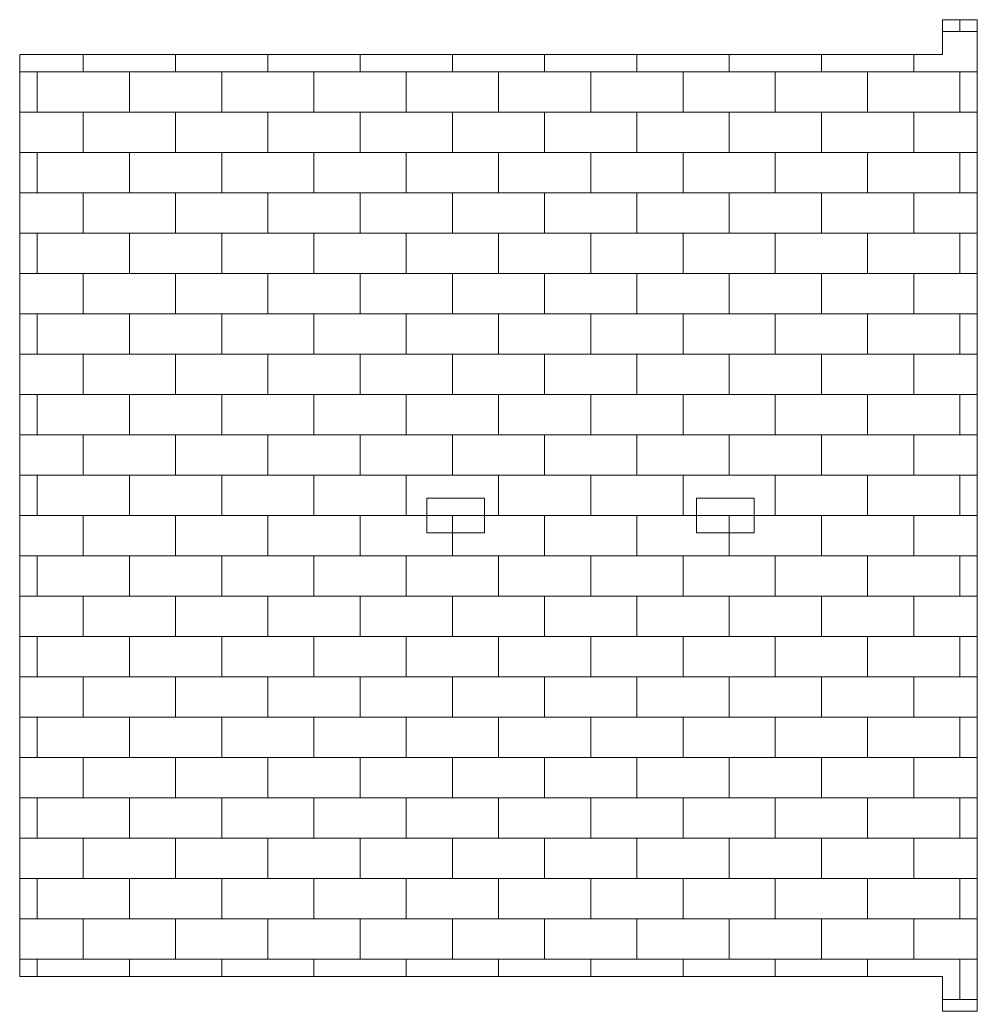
# Model space of a CAD drawing. Header units: millimetres. Extents: x 170 to 862, y -190 to 818.
# Drawn here: x 779 to 862, y -82.6 to 3.4 of the extents above; entities that cross this region are included whole.
import ezdxf

# ---------------------------------------------------------------- set-up
doc = ezdxf.new("R2010")
doc.units = ezdxf.units.MM
doc.header["$MEASUREMENT"] = 0
doc.layers.add('layer 1', color=7, linetype='Continuous')

msp = doc.modelspace()

# ---------------------------------------------------------------- linework, layer by layer
at = {"layer": 'layer 1', "color": 250, "lineweight": 9}
for points, knots in [([(858.9786, 0.4197), (858.9786, 0.4197), (778.9786, 0.4197), (778.9786, 0.4197), (778.9786, 0.4197), (778.9786, 0.4197), (778.9786, -79.5803), (778.9786, -79.5803), (778.9786, -79.5803), (778.9786, -79.5803), (858.9786, -79.5803), (858.9786, -79.5803), (858.9786, -79.5803), (858.9786, -79.5803), (858.9786, -82.5803), (858.9786, -82.5803), (858.9786, -82.5803), (858.9786, -82.5803), (861.9786, -82.5803), (861.9786, -82.5803), (861.9786, -82.5803), (861.9786, -82.5803), (861.9786, -79.5803), (861.9786, -79.5803), (861.9786, -79.5803), (861.9786, -79.5803), (861.9786, 0.4197), (861.9786, 0.4197), (861.9786, 0.4197), (861.9786, 0.4197), (861.9786, 3.4197), (861.9786, 3.4197), (861.9786, 3.4197), (861.9786, 3.4197), (858.9786, 3.4197), (858.9786, 3.4197), (858.9786, 3.4197), (858.9786, 3.4197), (858.9786, 0.4197), (858.9786, 0.4197)], [0, 0, 0, 0, 0.0909091, 0.0909091, 0.0909091, 0.0909091, 0.1818182, 0.1818182, 0.1818182, 0.1818182, 0.2727273, 0.2727273, 0.2727273, 0.2727273, 0.3636364, 0.3636364, 0.3636364, 0.3636364, 0.4545455, 0.4545455, 0.4545455, 0.4545455, 0.5454545, 0.5454545, 0.5454545, 0.5454545, 0.6363636, 0.6363636, 0.6363636, 0.6363636, 0.7272727, 0.7272727, 0.7272727, 0.7272727, 0.8181818, 0.8181818, 0.8181818, 0.8181818, 1, 1, 1, 1]), ([(814.2519, -38.0803), (814.2519, -38.0803), (819.2519, -38.0803), (819.2519, -38.0803), (819.2519, -38.0803), (819.2519, -38.0803), (819.2519, -41.0803), (819.2519, -41.0803), (819.2519, -41.0803), (819.2519, -41.0803), (814.2519, -41.0803), (814.2519, -41.0803), (814.2519, -41.0803), (814.2519, -41.0803), (814.2519, -38.0803), (814.2519, -38.0803)], [0, 0, 0, 0, 0.2, 0.2, 0.2, 0.2, 0.4, 0.4, 0.4, 0.4, 0.6, 0.6, 0.6, 0.6, 1, 1, 1, 1]), ([(837.6386, -38.0803), (837.6386, -38.0803), (842.6386, -38.0803), (842.6386, -38.0803), (842.6386, -38.0803), (842.6386, -38.0803), (842.6386, -41.0803), (842.6386, -41.0803), (842.6386, -41.0803), (842.6386, -41.0803), (837.6386, -41.0803), (837.6386, -41.0803), (837.6386, -41.0803), (837.6386, -41.0803), (837.6386, -38.0803), (837.6386, -38.0803)], [0, 0, 0, 0, 0.2, 0.2, 0.2, 0.2, 0.4, 0.4, 0.4, 0.4, 0.6, 0.6, 0.6, 0.6, 1, 1, 1, 1])]:
    msp.add_open_spline(points, degree=3, knots=knots, dxfattribs=at)
at = {"layer": 'layer 1', "color": 242, "lineweight": 9}
for points in [[(860.4786, 3.4197), (860.4786, 3.4197), (860.4786, 2.4197), (860.4786, 2.4197)], [(858.9786, 2.4197), (858.9786, 2.4197), (861.9786, 2.4197), (861.9786, 2.4197)], [(784.4787, 0.4197), (784.4787, 0.4197), (784.4787, -1.0803), (784.4787, -1.0803)], [(792.4787, -1.0803), (792.4787, -1.0803), (792.4787, 0.4197), (792.4787, 0.4197)], [(800.4787, 0.4197), (800.4787, 0.4197), (800.4787, -1.0803), (800.4787, -1.0803)], [(808.4787, -1.0803), (808.4787, -1.0803), (808.4787, 0.4197), (808.4787, 0.4197)], [(816.4787, 0.4197), (816.4787, 0.4197), (816.4787, -1.0803), (816.4787, -1.0803)], [(824.4787, -1.0803), (824.4787, -1.0803), (824.4787, 0.4197), (824.4787, 0.4197)], [(832.4787, 0.4197), (832.4787, 0.4197), (832.4787, -1.0803), (832.4787, -1.0803)], [(840.4787, -1.0803), (840.4787, -1.0803), (840.4787, 0.4197), (840.4787, 0.4197)], [(848.4787, 0.4197), (848.4787, 0.4197), (848.4787, -1.0803), (848.4787, -1.0803)], [(856.4787, -1.0803), (856.4787, -1.0803), (856.4787, 0.4197), (856.4787, 0.4197)], [(778.9786, -1.0803), (778.9786, -1.0803), (861.9786, -1.0803), (861.9786, -1.0803)], [(780.4786, -1.0803), (780.4786, -1.0803), (780.4786, -4.5803), (780.4786, -4.5803)], [(788.4786, -4.5803), (788.4786, -4.5803), (788.4786, -1.0803), (788.4786, -1.0803)], [(796.4786, -1.0803), (796.4786, -1.0803), (796.4786, -4.5803), (796.4786, -4.5803)], [(804.4786, -4.5803), (804.4786, -4.5803), (804.4786, -1.0803), (804.4786, -1.0803)], [(812.4786, -1.0803), (812.4786, -1.0803), (812.4786, -4.5803), (812.4786, -4.5803)], [(820.4786, -4.5803), (820.4786, -4.5803), (820.4786, -1.0803), (820.4786, -1.0803)], [(828.4786, -1.0803), (828.4786, -1.0803), (828.4786, -4.5803), (828.4786, -4.5803)], [(836.4786, -4.5803), (836.4786, -4.5803), (836.4786, -1.0803), (836.4786, -1.0803)], [(844.4786, -1.0803), (844.4786, -1.0803), (844.4786, -4.5803), (844.4786, -4.5803)], [(852.4786, -4.5803), (852.4786, -4.5803), (852.4786, -1.0803), (852.4786, -1.0803)], [(860.4786, -1.0803), (860.4786, -1.0803), (860.4786, -4.5803), (860.4786, -4.5803)], [(778.9786, -4.5803), (778.9786, -4.5803), (861.9786, -4.5803), (861.9786, -4.5803)], [(784.4787, -4.5803), (784.4787, -4.5803), (784.4787, -8.0803), (784.4787, -8.0803)], [(792.4787, -8.0803), (792.4787, -8.0803), (792.4787, -4.5803), (792.4787, -4.5803)], [(800.4787, -4.5803), (800.4787, -4.5803), (800.4787, -8.0803), (800.4787, -8.0803)], [(808.4787, -8.0803), (808.4787, -8.0803), (808.4787, -4.5803), (808.4787, -4.5803)], [(816.4787, -4.5803), (816.4787, -4.5803), (816.4787, -8.0803), (816.4787, -8.0803)], [(824.4787, -8.0803), (824.4787, -8.0803), (824.4787, -4.5803), (824.4787, -4.5803)], [(832.4787, -4.5803), (832.4787, -4.5803), (832.4787, -8.0803), (832.4787, -8.0803)], [(840.4787, -8.0803), (840.4787, -8.0803), (840.4787, -4.5803), (840.4787, -4.5803)], [(848.4787, -4.5803), (848.4787, -4.5803), (848.4787, -8.0803), (848.4787, -8.0803)], [(856.4787, -8.0803), (856.4787, -8.0803), (856.4787, -4.5803), (856.4787, -4.5803)], [(778.9786, -8.0803), (778.9786, -8.0803), (861.9786, -8.0803), (861.9786, -8.0803)], [(780.4786, -8.0803), (780.4786, -8.0803), (780.4786, -11.5803), (780.4786, -11.5803)], [(788.4786, -11.5803), (788.4786, -11.5803), (788.4786, -8.0803), (788.4786, -8.0803)], [(796.4786, -8.0803), (796.4786, -8.0803), (796.4786, -11.5803), (796.4786, -11.5803)], [(804.4786, -11.5803), (804.4786, -11.5803), (804.4786, -8.0803), (804.4786, -8.0803)], [(812.4786, -8.0803), (812.4786, -8.0803), (812.4786, -11.5803), (812.4786, -11.5803)], [(820.4786, -11.5803), (820.4786, -11.5803), (820.4786, -8.0803), (820.4786, -8.0803)], [(828.4786, -8.0803), (828.4786, -8.0803), (828.4786, -11.5803), (828.4786, -11.5803)], [(836.4786, -11.5803), (836.4786, -11.5803), (836.4786, -8.0803), (836.4786, -8.0803)], [(844.4786, -8.0803), (844.4786, -8.0803), (844.4786, -11.5803), (844.4786, -11.5803)], [(852.4786, -11.5803), (852.4786, -11.5803), (852.4786, -8.0803), (852.4786, -8.0803)], [(860.4786, -8.0803), (860.4786, -8.0803), (860.4786, -11.5803), (860.4786, -11.5803)], [(778.9786, -11.5803), (778.9786, -11.5803), (861.9786, -11.5803), (861.9786, -11.5803)], [(784.4787, -11.5803), (784.4787, -11.5803), (784.4787, -15.0803), (784.4787, -15.0803)], [(792.4787, -15.0803), (792.4787, -15.0803), (792.4787, -11.5803), (792.4787, -11.5803)], [(800.4787, -11.5803), (800.4787, -11.5803), (800.4787, -15.0803), (800.4787, -15.0803)], [(808.4787, -15.0803), (808.4787, -15.0803), (808.4787, -11.5803), (808.4787, -11.5803)], [(816.4787, -11.5803), (816.4787, -11.5803), (816.4787, -15.0803), (816.4787, -15.0803)], [(824.4787, -15.0803), (824.4787, -15.0803), (824.4787, -11.5803), (824.4787, -11.5803)], [(832.4787, -11.5803), (832.4787, -11.5803), (832.4787, -15.0803), (832.4787, -15.0803)], [(840.4787, -15.0803), (840.4787, -15.0803), (840.4787, -11.5803), (840.4787, -11.5803)], [(848.4787, -11.5803), (848.4787, -11.5803), (848.4787, -15.0803), (848.4787, -15.0803)], [(856.4787, -15.0803), (856.4787, -15.0803), (856.4787, -11.5803), (856.4787, -11.5803)], [(778.9786, -15.0803), (778.9786, -15.0803), (861.9786, -15.0803), (861.9786, -15.0803)], [(780.4786, -15.0803), (780.4786, -15.0803), (780.4786, -18.5803), (780.4786, -18.5803)], [(788.4786, -18.5803), (788.4786, -18.5803), (788.4786, -15.0803), (788.4786, -15.0803)], [(796.4786, -15.0803), (796.4786, -15.0803), (796.4786, -18.5803), (796.4786, -18.5803)], [(804.4786, -18.5803), (804.4786, -18.5803), (804.4786, -15.0803), (804.4786, -15.0803)], [(812.4786, -15.0803), (812.4786, -15.0803), (812.4786, -18.5803), (812.4786, -18.5803)], [(820.4786, -18.5803), (820.4786, -18.5803), (820.4786, -15.0803), (820.4786, -15.0803)], [(828.4786, -15.0803), (828.4786, -15.0803), (828.4786, -18.5803), (828.4786, -18.5803)], [(836.4786, -18.5803), (836.4786, -18.5803), (836.4786, -15.0803), (836.4786, -15.0803)], [(844.4786, -15.0803), (844.4786, -15.0803), (844.4786, -18.5803), (844.4786, -18.5803)], [(852.4786, -18.5803), (852.4786, -18.5803), (852.4786, -15.0803), (852.4786, -15.0803)], [(860.4786, -15.0803), (860.4786, -15.0803), (860.4786, -18.5803), (860.4786, -18.5803)], [(778.9786, -18.5803), (778.9786, -18.5803), (861.9786, -18.5803), (861.9786, -18.5803)], [(784.4787, -18.5803), (784.4787, -18.5803), (784.4787, -22.0803), (784.4787, -22.0803)], [(792.4787, -22.0803), (792.4787, -22.0803), (792.4787, -18.5803), (792.4787, -18.5803)], [(800.4787, -18.5803), (800.4787, -18.5803), (800.4787, -22.0803), (800.4787, -22.0803)], [(808.4787, -22.0803), (808.4787, -22.0803), (808.4787, -18.5803), (808.4787, -18.5803)], [(816.4787, -18.5803), (816.4787, -18.5803), (816.4787, -22.0803), (816.4787, -22.0803)], [(824.4787, -22.0803), (824.4787, -22.0803), (824.4787, -18.5803), (824.4787, -18.5803)], [(832.4787, -18.5803), (832.4787, -18.5803), (832.4787, -22.0803), (832.4787, -22.0803)], [(840.4787, -22.0803), (840.4787, -22.0803), (840.4787, -18.5803), (840.4787, -18.5803)], [(848.4787, -18.5803), (848.4787, -18.5803), (848.4787, -22.0803), (848.4787, -22.0803)], [(856.4787, -22.0803), (856.4787, -22.0803), (856.4787, -18.5803), (856.4787, -18.5803)], [(778.9786, -22.0803), (778.9786, -22.0803), (861.9786, -22.0803), (861.9786, -22.0803)], [(780.4786, -22.0803), (780.4786, -22.0803), (780.4786, -25.5803), (780.4786, -25.5803)], [(788.4786, -25.5803), (788.4786, -25.5803), (788.4786, -22.0803), (788.4786, -22.0803)], [(796.4786, -22.0803), (796.4786, -22.0803), (796.4786, -25.5803), (796.4786, -25.5803)], [(804.4786, -25.5803), (804.4786, -25.5803), (804.4786, -22.0803), (804.4786, -22.0803)], [(812.4786, -22.0803), (812.4786, -22.0803), (812.4786, -25.5803), (812.4786, -25.5803)], [(820.4786, -25.5803), (820.4786, -25.5803), (820.4786, -22.0803), (820.4786, -22.0803)], [(828.4786, -22.0803), (828.4786, -22.0803), (828.4786, -25.5803), (828.4786, -25.5803)], [(836.4786, -25.5803), (836.4786, -25.5803), (836.4786, -22.0803), (836.4786, -22.0803)], [(844.4786, -22.0803), (844.4786, -22.0803), (844.4786, -25.5803), (844.4786, -25.5803)], [(852.4786, -25.5803), (852.4786, -25.5803), (852.4786, -22.0803), (852.4786, -22.0803)], [(860.4786, -22.0803), (860.4786, -22.0803), (860.4786, -25.5803), (860.4786, -25.5803)], [(778.9786, -25.5803), (778.9786, -25.5803), (861.9786, -25.5803), (861.9786, -25.5803)], [(784.4787, -25.5803), (784.4787, -25.5803), (784.4787, -29.0803), (784.4787, -29.0803)], [(792.4787, -29.0803), (792.4787, -29.0803), (792.4787, -25.5803), (792.4787, -25.5803)], [(800.4787, -25.5803), (800.4787, -25.5803), (800.4787, -29.0803), (800.4787, -29.0803)], [(808.4787, -29.0803), (808.4787, -29.0803), (808.4787, -25.5803), (808.4787, -25.5803)], [(816.4787, -25.5803), (816.4787, -25.5803), (816.4787, -29.0803), (816.4787, -29.0803)], [(824.4787, -29.0803), (824.4787, -29.0803), (824.4787, -25.5803), (824.4787, -25.5803)], [(832.4787, -25.5803), (832.4787, -25.5803), (832.4787, -29.0803), (832.4787, -29.0803)], [(840.4787, -29.0803), (840.4787, -29.0803), (840.4787, -25.5803), (840.4787, -25.5803)], [(848.4787, -25.5803), (848.4787, -25.5803), (848.4787, -29.0803), (848.4787, -29.0803)], [(856.4787, -29.0803), (856.4787, -29.0803), (856.4787, -25.5803), (856.4787, -25.5803)], [(778.9786, -29.0803), (778.9786, -29.0803), (861.9786, -29.0803), (861.9786, -29.0803)], [(780.4786, -29.0803), (780.4786, -29.0803), (780.4786, -32.5803), (780.4786, -32.5803)], [(788.4786, -32.5803), (788.4786, -32.5803), (788.4786, -29.0803), (788.4786, -29.0803)], [(796.4786, -29.0803), (796.4786, -29.0803), (796.4786, -32.5803), (796.4786, -32.5803)], [(804.4786, -32.5803), (804.4786, -32.5803), (804.4786, -29.0803), (804.4786, -29.0803)], [(812.4786, -29.0803), (812.4786, -29.0803), (812.4786, -32.5803), (812.4786, -32.5803)], [(820.4786, -32.5803), (820.4786, -32.5803), (820.4786, -29.0803), (820.4786, -29.0803)], [(828.4786, -29.0803), (828.4786, -29.0803), (828.4786, -32.5803), (828.4786, -32.5803)], [(836.4786, -32.5803), (836.4786, -32.5803), (836.4786, -29.0803), (836.4786, -29.0803)], [(844.4786, -29.0803), (844.4786, -29.0803), (844.4786, -32.5803), (844.4786, -32.5803)], [(852.4786, -32.5803), (852.4786, -32.5803), (852.4786, -29.0803), (852.4786, -29.0803)], [(860.4786, -29.0803), (860.4786, -29.0803), (860.4786, -32.5803), (860.4786, -32.5803)], [(778.9786, -32.5803), (778.9786, -32.5803), (861.9786, -32.5803), (861.9786, -32.5803)], [(784.4787, -32.5803), (784.4787, -32.5803), (784.4787, -36.0803), (784.4787, -36.0803)], [(792.4787, -36.0803), (792.4787, -36.0803), (792.4787, -32.5803), (792.4787, -32.5803)], [(800.4787, -32.5803), (800.4787, -32.5803), (800.4787, -36.0803), (800.4787, -36.0803)], [(808.4787, -36.0803), (808.4787, -36.0803), (808.4787, -32.5803), (808.4787, -32.5803)], [(816.4787, -32.5803), (816.4787, -32.5803), (816.4787, -36.0803), (816.4787, -36.0803)], [(824.4787, -36.0803), (824.4787, -36.0803), (824.4787, -32.5803), (824.4787, -32.5803)], [(832.4787, -32.5803), (832.4787, -32.5803), (832.4787, -36.0803), (832.4787, -36.0803)], [(840.4787, -36.0803), (840.4787, -36.0803), (840.4787, -32.5803), (840.4787, -32.5803)], [(848.4787, -32.5803), (848.4787, -32.5803), (848.4787, -36.0803), (848.4787, -36.0803)], [(856.4787, -36.0803), (856.4787, -36.0803), (856.4787, -32.5803), (856.4787, -32.5803)], [(778.9786, -36.0803), (778.9786, -36.0803), (861.9786, -36.0803), (861.9786, -36.0803)], [(780.4786, -36.0803), (780.4786, -36.0803), (780.4786, -39.5803), (780.4786, -39.5803)], [(788.4786, -39.5803), (788.4786, -39.5803), (788.4786, -36.0803), (788.4786, -36.0803)], [(796.4786, -36.0803), (796.4786, -36.0803), (796.4786, -39.5803), (796.4786, -39.5803)], [(804.4786, -39.5803), (804.4786, -39.5803), (804.4786, -36.0803), (804.4786, -36.0803)], [(812.4786, -36.0803), (812.4786, -36.0803), (812.4786, -39.5803), (812.4786, -39.5803)], [(820.4786, -39.5803), (820.4786, -39.5803), (820.4786, -36.0803), (820.4786, -36.0803)], [(828.4786, -36.0803), (828.4786, -36.0803), (828.4786, -39.5803), (828.4786, -39.5803)], [(836.4786, -39.5803), (836.4786, -39.5803), (836.4786, -36.0803), (836.4786, -36.0803)], [(844.4786, -36.0803), (844.4786, -36.0803), (844.4786, -39.5803), (844.4786, -39.5803)], [(852.4786, -39.5803), (852.4786, -39.5803), (852.4786, -36.0803), (852.4786, -36.0803)], [(860.4786, -36.0803), (860.4786, -36.0803), (860.4786, -39.5803), (860.4786, -39.5803)], [(778.9786, -39.5803), (778.9786, -39.5803), (861.9786, -39.5803), (861.9786, -39.5803)], [(784.4787, -39.5803), (784.4787, -39.5803), (784.4787, -43.0803), (784.4787, -43.0803)], [(792.4787, -43.0803), (792.4787, -43.0803), (792.4787, -39.5803), (792.4787, -39.5803)], [(800.4787, -39.5803), (800.4787, -39.5803), (800.4787, -43.0803), (800.4787, -43.0803)], [(808.4787, -43.0803), (808.4787, -43.0803), (808.4787, -39.5803), (808.4787, -39.5803)], [(816.4787, -39.5803), (816.4787, -39.5803), (816.4787, -43.0803), (816.4787, -43.0803)], [(824.4787, -43.0803), (824.4787, -43.0803), (824.4787, -39.5803), (824.4787, -39.5803)], [(832.4787, -39.5803), (832.4787, -39.5803), (832.4787, -43.0803), (832.4787, -43.0803)], [(840.4787, -43.0803), (840.4787, -43.0803), (840.4787, -39.5803), (840.4787, -39.5803)], [(848.4787, -39.5803), (848.4787, -39.5803), (848.4787, -43.0803), (848.4787, -43.0803)], [(856.4787, -43.0803), (856.4787, -43.0803), (856.4787, -39.5803), (856.4787, -39.5803)], [(778.9786, -43.0803), (778.9786, -43.0803), (861.9786, -43.0803), (861.9786, -43.0803)], [(780.4786, -43.0803), (780.4786, -43.0803), (780.4786, -46.5803), (780.4786, -46.5803)], [(788.4786, -46.5803), (788.4786, -46.5803), (788.4786, -43.0803), (788.4786, -43.0803)], [(796.4786, -43.0803), (796.4786, -43.0803), (796.4786, -46.5803), (796.4786, -46.5803)], [(804.4786, -46.5803), (804.4786, -46.5803), (804.4786, -43.0803), (804.4786, -43.0803)], [(812.4786, -43.0803), (812.4786, -43.0803), (812.4786, -46.5803), (812.4786, -46.5803)], [(820.4786, -46.5803), (820.4786, -46.5803), (820.4786, -43.0803), (820.4786, -43.0803)], [(828.4786, -43.0803), (828.4786, -43.0803), (828.4786, -46.5803), (828.4786, -46.5803)], [(836.4786, -46.5803), (836.4786, -46.5803), (836.4786, -43.0803), (836.4786, -43.0803)], [(844.4786, -43.0803), (844.4786, -43.0803), (844.4786, -46.5803), (844.4786, -46.5803)], [(852.4786, -46.5803), (852.4786, -46.5803), (852.4786, -43.0803), (852.4786, -43.0803)], [(860.4786, -43.0803), (860.4786, -43.0803), (860.4786, -46.5803), (860.4786, -46.5803)], [(778.9786, -46.5803), (778.9786, -46.5803), (861.9786, -46.5803), (861.9786, -46.5803)], [(784.4787, -46.5803), (784.4787, -46.5803), (784.4787, -50.0803), (784.4787, -50.0803)], [(792.4787, -50.0803), (792.4787, -50.0803), (792.4787, -46.5803), (792.4787, -46.5803)], [(800.4787, -46.5803), (800.4787, -46.5803), (800.4787, -50.0803), (800.4787, -50.0803)], [(808.4787, -50.0803), (808.4787, -50.0803), (808.4787, -46.5803), (808.4787, -46.5803)], [(816.4787, -46.5803), (816.4787, -46.5803), (816.4787, -50.0803), (816.4787, -50.0803)], [(824.4787, -50.0803), (824.4787, -50.0803), (824.4787, -46.5803), (824.4787, -46.5803)], [(832.4787, -46.5803), (832.4787, -46.5803), (832.4787, -50.0803), (832.4787, -50.0803)], [(840.4787, -50.0803), (840.4787, -50.0803), (840.4787, -46.5803), (840.4787, -46.5803)], [(848.4787, -46.5803), (848.4787, -46.5803), (848.4787, -50.0803), (848.4787, -50.0803)], [(856.4787, -50.0803), (856.4787, -50.0803), (856.4787, -46.5803), (856.4787, -46.5803)], [(778.9786, -50.0803), (778.9786, -50.0803), (861.9786, -50.0803), (861.9786, -50.0803)], [(780.4786, -50.0803), (780.4786, -50.0803), (780.4786, -53.5803), (780.4786, -53.5803)], [(788.4786, -53.5803), (788.4786, -53.5803), (788.4786, -50.0803), (788.4786, -50.0803)], [(796.4786, -50.0803), (796.4786, -50.0803), (796.4786, -53.5803), (796.4786, -53.5803)], [(804.4786, -53.5803), (804.4786, -53.5803), (804.4786, -50.0803), (804.4786, -50.0803)], [(812.4786, -50.0803), (812.4786, -50.0803), (812.4786, -53.5803), (812.4786, -53.5803)], [(820.4786, -53.5803), (820.4786, -53.5803), (820.4786, -50.0803), (820.4786, -50.0803)], [(828.4786, -50.0803), (828.4786, -50.0803), (828.4786, -53.5803), (828.4786, -53.5803)], [(836.4786, -53.5803), (836.4786, -53.5803), (836.4786, -50.0803), (836.4786, -50.0803)], [(844.4786, -50.0803), (844.4786, -50.0803), (844.4786, -53.5803), (844.4786, -53.5803)], [(852.4786, -53.5803), (852.4786, -53.5803), (852.4786, -50.0803), (852.4786, -50.0803)], [(860.4786, -50.0803), (860.4786, -50.0803), (860.4786, -53.5803), (860.4786, -53.5803)], [(778.9786, -53.5803), (778.9786, -53.5803), (861.9786, -53.5803), (861.9786, -53.5803)], [(784.4787, -53.5803), (784.4787, -53.5803), (784.4787, -57.0803), (784.4787, -57.0803)], [(792.4787, -57.0803), (792.4787, -57.0803), (792.4787, -53.5803), (792.4787, -53.5803)], [(800.4787, -53.5803), (800.4787, -53.5803), (800.4787, -57.0803), (800.4787, -57.0803)], [(808.4787, -57.0803), (808.4787, -57.0803), (808.4787, -53.5803), (808.4787, -53.5803)], [(816.4787, -53.5803), (816.4787, -53.5803), (816.4787, -57.0803), (816.4787, -57.0803)], [(824.4787, -57.0803), (824.4787, -57.0803), (824.4787, -53.5803), (824.4787, -53.5803)], [(832.4787, -53.5803), (832.4787, -53.5803), (832.4787, -57.0803), (832.4787, -57.0803)], [(840.4787, -57.0803), (840.4787, -57.0803), (840.4787, -53.5803), (840.4787, -53.5803)], [(848.4787, -53.5803), (848.4787, -53.5803), (848.4787, -57.0803), (848.4787, -57.0803)], [(856.4787, -57.0803), (856.4787, -57.0803), (856.4787, -53.5803), (856.4787, -53.5803)], [(778.9786, -57.0803), (778.9786, -57.0803), (861.9786, -57.0803), (861.9786, -57.0803)], [(780.4786, -57.0803), (780.4786, -57.0803), (780.4786, -60.5803), (780.4786, -60.5803)], [(788.4786, -60.5803), (788.4786, -60.5803), (788.4786, -57.0803), (788.4786, -57.0803)], [(796.4786, -57.0803), (796.4786, -57.0803), (796.4786, -60.5803), (796.4786, -60.5803)], [(804.4786, -60.5803), (804.4786, -60.5803), (804.4786, -57.0803), (804.4786, -57.0803)], [(812.4786, -57.0803), (812.4786, -57.0803), (812.4786, -60.5803), (812.4786, -60.5803)], [(820.4786, -60.5803), (820.4786, -60.5803), (820.4786, -57.0803), (820.4786, -57.0803)], [(828.4786, -57.0803), (828.4786, -57.0803), (828.4786, -60.5803), (828.4786, -60.5803)], [(836.4786, -60.5803), (836.4786, -60.5803), (836.4786, -57.0803), (836.4786, -57.0803)], [(844.4786, -57.0803), (844.4786, -57.0803), (844.4786, -60.5803), (844.4786, -60.5803)], [(852.4786, -60.5803), (852.4786, -60.5803), (852.4786, -57.0803), (852.4786, -57.0803)], [(860.4786, -57.0803), (860.4786, -57.0803), (860.4786, -60.5803), (860.4786, -60.5803)], [(778.9786, -60.5803), (778.9786, -60.5803), (861.9786, -60.5803), (861.9786, -60.5803)], [(784.4787, -60.5803), (784.4787, -60.5803), (784.4787, -64.0803), (784.4787, -64.0803)], [(792.4787, -64.0803), (792.4787, -64.0803), (792.4787, -60.5803), (792.4787, -60.5803)], [(800.4787, -60.5803), (800.4787, -60.5803), (800.4787, -64.0803), (800.4787, -64.0803)], [(808.4787, -64.0803), (808.4787, -64.0803), (808.4787, -60.5803), (808.4787, -60.5803)], [(816.4787, -60.5803), (816.4787, -60.5803), (816.4787, -64.0803), (816.4787, -64.0803)], [(824.4787, -64.0803), (824.4787, -64.0803), (824.4787, -60.5803), (824.4787, -60.5803)], [(832.4787, -60.5803), (832.4787, -60.5803), (832.4787, -64.0803), (832.4787, -64.0803)], [(840.4787, -64.0803), (840.4787, -64.0803), (840.4787, -60.5803), (840.4787, -60.5803)], [(848.4787, -60.5803), (848.4787, -60.5803), (848.4787, -64.0803), (848.4787, -64.0803)], [(856.4787, -64.0803), (856.4787, -64.0803), (856.4787, -60.5803), (856.4787, -60.5803)], [(778.9786, -64.0803), (778.9786, -64.0803), (861.9786, -64.0803), (861.9786, -64.0803)], [(780.4786, -64.0803), (780.4786, -64.0803), (780.4786, -67.5803), (780.4786, -67.5803)], [(788.4786, -67.5803), (788.4786, -67.5803), (788.4786, -64.0803), (788.4786, -64.0803)], [(796.4786, -64.0803), (796.4786, -64.0803), (796.4786, -67.5803), (796.4786, -67.5803)], [(804.4786, -67.5803), (804.4786, -67.5803), (804.4786, -64.0803), (804.4786, -64.0803)], [(812.4786, -64.0803), (812.4786, -64.0803), (812.4786, -67.5803), (812.4786, -67.5803)], [(820.4786, -67.5803), (820.4786, -67.5803), (820.4786, -64.0803), (820.4786, -64.0803)], [(828.4786, -64.0803), (828.4786, -64.0803), (828.4786, -67.5803), (828.4786, -67.5803)], [(836.4786, -67.5803), (836.4786, -67.5803), (836.4786, -64.0803), (836.4786, -64.0803)], [(844.4786, -64.0803), (844.4786, -64.0803), (844.4786, -67.5803), (844.4786, -67.5803)], [(852.4786, -67.5803), (852.4786, -67.5803), (852.4786, -64.0803), (852.4786, -64.0803)], [(860.4786, -64.0803), (860.4786, -64.0803), (860.4786, -67.5803), (860.4786, -67.5803)], [(778.9786, -67.5803), (778.9786, -67.5803), (861.9786, -67.5803), (861.9786, -67.5803)], [(784.4787, -67.5803), (784.4787, -67.5803), (784.4787, -71.0803), (784.4787, -71.0803)], [(792.4787, -71.0803), (792.4787, -71.0803), (792.4787, -67.5803), (792.4787, -67.5803)], [(800.4787, -67.5803), (800.4787, -67.5803), (800.4787, -71.0803), (800.4787, -71.0803)], [(808.4787, -71.0803), (808.4787, -71.0803), (808.4787, -67.5803), (808.4787, -67.5803)], [(816.4787, -67.5803), (816.4787, -67.5803), (816.4787, -71.0803), (816.4787, -71.0803)], [(824.4787, -71.0803), (824.4787, -71.0803), (824.4787, -67.5803), (824.4787, -67.5803)], [(832.4787, -67.5803), (832.4787, -67.5803), (832.4787, -71.0803), (832.4787, -71.0803)], [(840.4787, -71.0803), (840.4787, -71.0803), (840.4787, -67.5803), (840.4787, -67.5803)], [(848.4787, -67.5803), (848.4787, -67.5803), (848.4787, -71.0803), (848.4787, -71.0803)], [(856.4787, -71.0803), (856.4787, -71.0803), (856.4787, -67.5803), (856.4787, -67.5803)], [(778.9786, -71.0803), (778.9786, -71.0803), (861.9786, -71.0803), (861.9786, -71.0803)], [(780.4786, -71.0803), (780.4786, -71.0803), (780.4786, -74.5803), (780.4786, -74.5803)], [(788.4786, -74.5803), (788.4786, -74.5803), (788.4786, -71.0803), (788.4786, -71.0803)], [(796.4786, -71.0803), (796.4786, -71.0803), (796.4786, -74.5803), (796.4786, -74.5803)], [(804.4786, -74.5803), (804.4786, -74.5803), (804.4786, -71.0803), (804.4786, -71.0803)], [(812.4786, -71.0803), (812.4786, -71.0803), (812.4786, -74.5803), (812.4786, -74.5803)], [(820.4786, -74.5803), (820.4786, -74.5803), (820.4786, -71.0803), (820.4786, -71.0803)], [(828.4786, -71.0803), (828.4786, -71.0803), (828.4786, -74.5803), (828.4786, -74.5803)], [(836.4786, -74.5803), (836.4786, -74.5803), (836.4786, -71.0803), (836.4786, -71.0803)], [(844.4786, -71.0803), (844.4786, -71.0803), (844.4786, -74.5803), (844.4786, -74.5803)], [(852.4786, -74.5803), (852.4786, -74.5803), (852.4786, -71.0803), (852.4786, -71.0803)], [(860.4786, -71.0803), (860.4786, -71.0803), (860.4786, -74.5803), (860.4786, -74.5803)], [(778.9786, -74.5803), (778.9786, -74.5803), (861.9786, -74.5803), (861.9786, -74.5803)], [(784.4787, -74.5803), (784.4787, -74.5803), (784.4787, -78.0803), (784.4787, -78.0803)], [(792.4787, -78.0803), (792.4787, -78.0803), (792.4787, -74.5803), (792.4787, -74.5803)], [(800.4787, -74.5803), (800.4787, -74.5803), (800.4787, -78.0803), (800.4787, -78.0803)], [(808.4787, -78.0803), (808.4787, -78.0803), (808.4787, -74.5803), (808.4787, -74.5803)], [(816.4787, -74.5803), (816.4787, -74.5803), (816.4787, -78.0803), (816.4787, -78.0803)], [(824.4787, -78.0803), (824.4787, -78.0803), (824.4787, -74.5803), (824.4787, -74.5803)], [(832.4787, -74.5803), (832.4787, -74.5803), (832.4787, -78.0803), (832.4787, -78.0803)], [(840.4787, -78.0803), (840.4787, -78.0803), (840.4787, -74.5803), (840.4787, -74.5803)], [(848.4787, -74.5803), (848.4787, -74.5803), (848.4787, -78.0803), (848.4787, -78.0803)], [(856.4787, -78.0803), (856.4787, -78.0803), (856.4787, -74.5803), (856.4787, -74.5803)], [(778.9786, -78.0803), (778.9786, -78.0803), (861.9786, -78.0803), (861.9786, -78.0803)], [(780.4786, -78.0803), (780.4786, -78.0803), (780.4786, -79.5803), (780.4786, -79.5803)], [(788.4786, -79.5803), (788.4786, -79.5803), (788.4786, -78.0803), (788.4786, -78.0803)], [(796.4786, -78.0803), (796.4786, -78.0803), (796.4786, -79.5803), (796.4786, -79.5803)], [(804.4786, -79.5803), (804.4786, -79.5803), (804.4786, -78.0803), (804.4786, -78.0803)], [(812.4786, -78.0803), (812.4786, -78.0803), (812.4786, -79.5803), (812.4786, -79.5803)], [(820.4786, -79.5803), (820.4786, -79.5803), (820.4786, -78.0803), (820.4786, -78.0803)], [(828.4786, -78.0803), (828.4786, -78.0803), (828.4786, -79.5803), (828.4786, -79.5803)], [(836.4786, -79.5803), (836.4786, -79.5803), (836.4786, -78.0803), (836.4786, -78.0803)], [(844.4786, -78.0803), (844.4786, -78.0803), (844.4786, -79.5803), (844.4786, -79.5803)], [(852.4786, -79.5803), (852.4786, -79.5803), (852.4786, -78.0803), (852.4786, -78.0803)], [(860.4786, -78.0803), (860.4786, -78.0803), (860.4786, -81.5803), (860.4786, -81.5803)], [(858.9786, -81.5803), (858.9786, -81.5803), (861.9786, -81.5803), (861.9786, -81.5803)]]:
    msp.add_open_spline(points, degree=3, dxfattribs=at)

doc.saveas('drawing.dxf')
